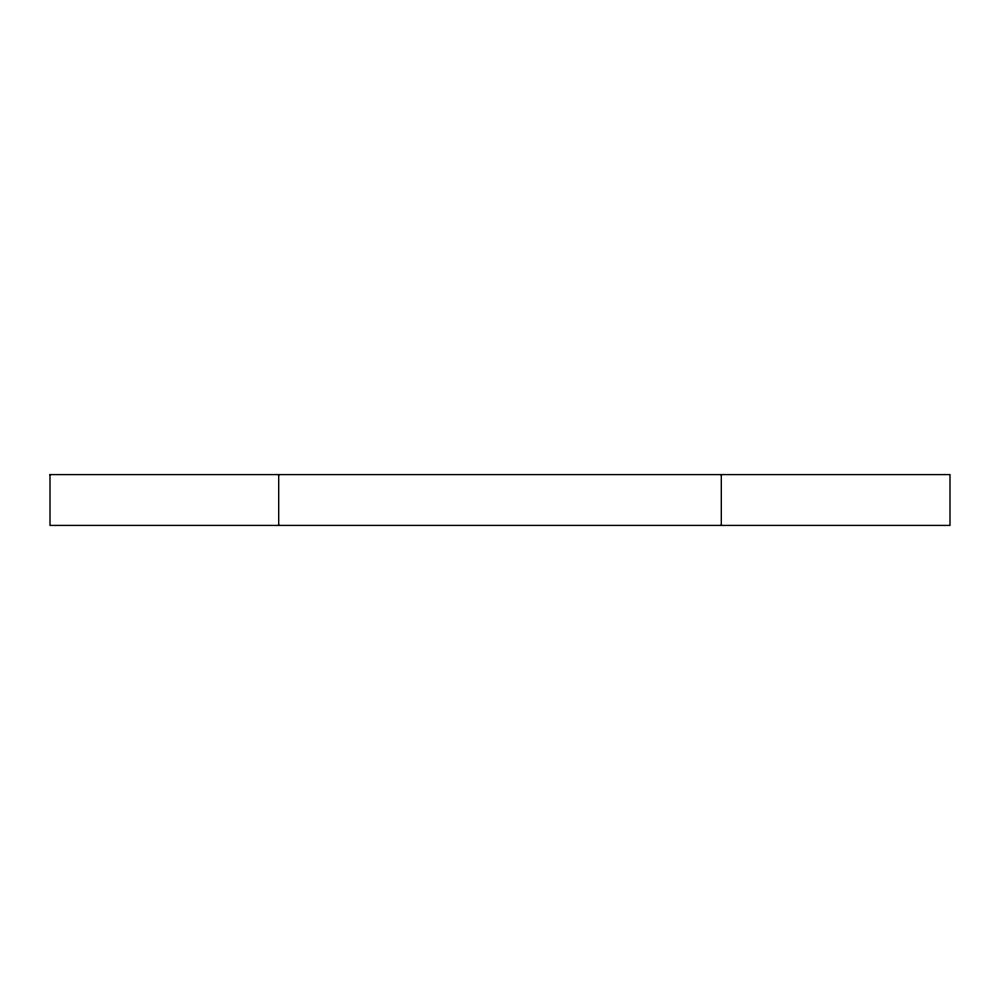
<?xml version="1.0" encoding="UTF-8"?>
<svg xmlns="http://www.w3.org/2000/svg" width="1000" height="1000" viewBox="0 0 1000 1000"><rect width="100%" height="100%" fill="white"/><g stroke="black" fill="none" stroke-linecap="round" stroke-linejoin="round"><path stroke-width="1.5" d="M278.688 525.413L278.688 474.588M721.312 525.413L721.312 474.588M50 474.588L50 525.413L950 525.413L950 474.588L50 474.588"/></g></svg>
